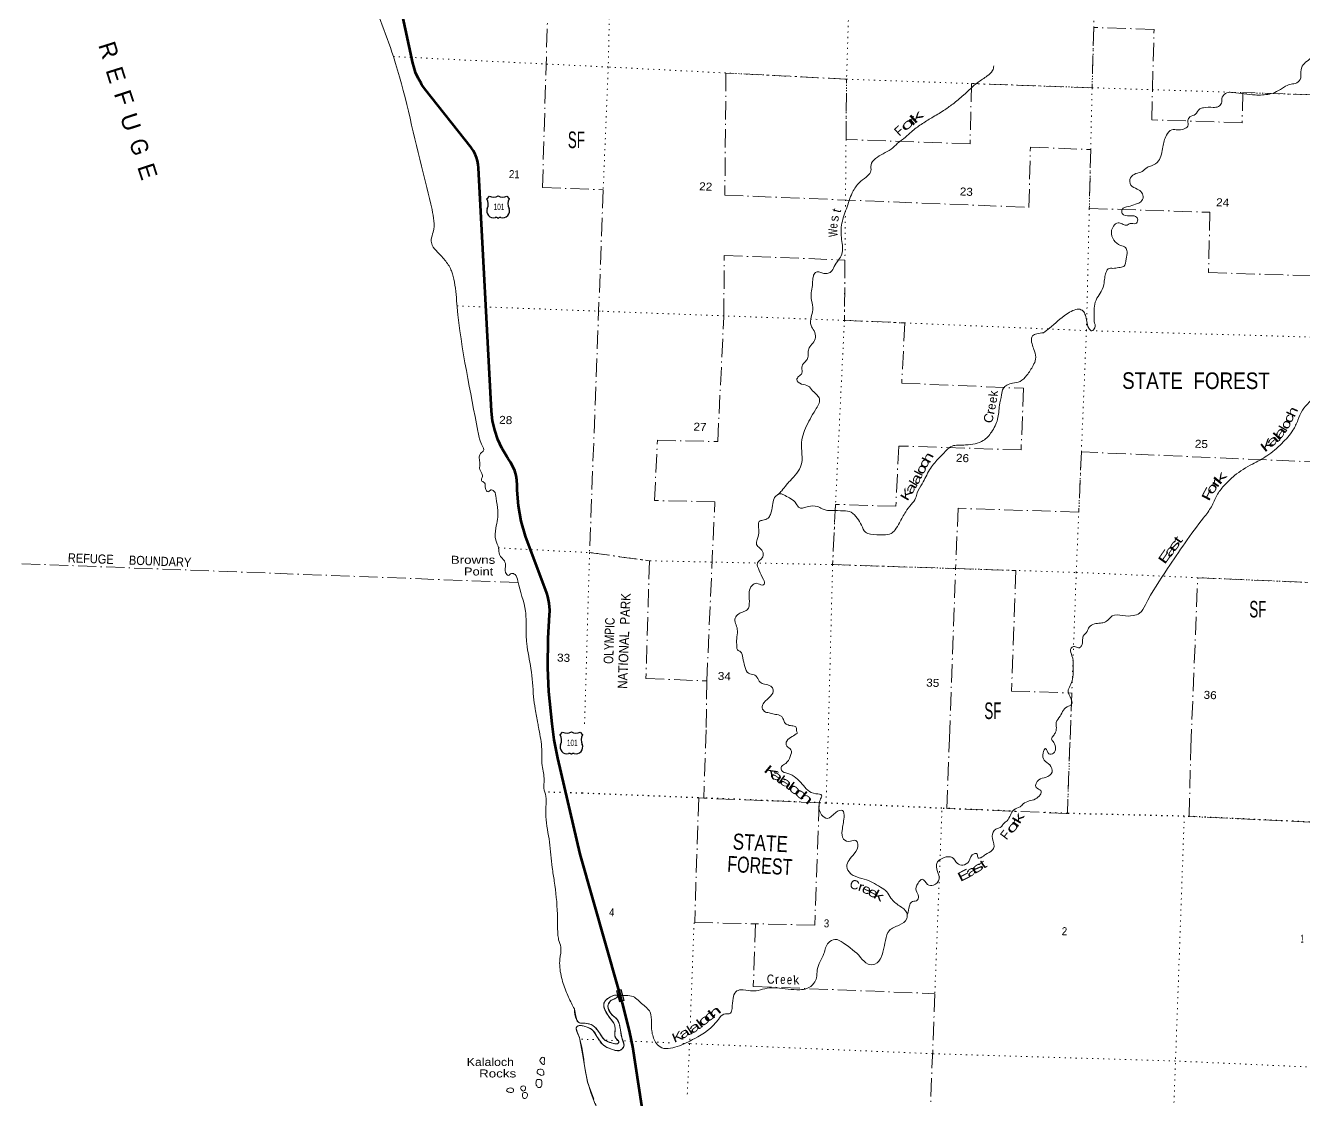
# Model space of a CAD drawing. Header units: feet. Extents: x -932108 to -739700, y 12311 to 202656.
# Drawn here: x -849474 to -821515, y 53228 to 76725 of the extents above; entities that cross this region are included whole.
import ezdxf
from ezdxf.enums import TextEntityAlignment as Align

# ---------------------------------------------------------------- set-up
doc = ezdxf.new("R2010")
doc.units = ezdxf.units.FT
doc.header["$LTSCALE"] = 80
doc.linetypes.add('DOT_DASHED', pattern=[7.7, 5, -1.2, 0.3, -1.2])
doc.linetypes.add('DOTTED', pattern=[1.5, 0.3, -1.2])
for name, color, linetype, lineweight in [('16', 7, 'Continuous', 25), ('20', 7, 'Continuous', 70), ('39', 7, 'Continuous', 13), ('44', 7, 'DOT_DASHED', 13), ('57', 7, 'Continuous', 13), ('6', 7, 'DOTTED', 25), ('7', 7, 'DOTTED', 13)]:
    doc.layers.add(name, color=color, linetype=linetype, lineweight=lineweight)
doc.layers.add('41', color=7, linetype='Continuous')
doc.layers.add('42', color=7, linetype='Continuous')

msp = doc.modelspace()

# ---------------------------------------------------------------- linework, layer by layer
at = {"layer": '16'}
for p, q in [((-839377.77, 72935.13), (-839326.46, 72993.89)), ((-839134.7, 72999.86), (-839134.98, 72999.66)), ((-838942.61, 72993.98), (-838891.22, 72935.13)), ((-837774.4, 61207.04), (-837723.09, 61265.8)), ((-837531.33, 61271.77), (-837531.61, 61271.57)), ((-837339.24, 61265.89), (-837287.85, 61207.04))]:
    msp.add_line(p, q, dxfattribs=at)
for centre, radius, start, end in [((-839235.38, 73151.55), 182.07, 239.97227, 303.45418), ((-839033.6, 73151.05), 181.52, 236.33975, 300.08743), ((-839033.61, 73151.55), 182.07, 236.54582, 236.59441), ((-839231.56, 72669.6), 151.42, 159.09177, 283.81923), ((-839570.75, 72824.5), 222.05, 332.97043, 29.75871), ((-839037.44, 72669.6), 151.42, 256.18077, 20.90823), ((-838698.25, 72824.5), 222.05, 150.24129, 207.02957), ((-837632.01, 61423.46), 182.07, 239.97227, 303.45418), ((-837430.23, 61422.96), 181.52, 236.33975, 300.08743), ((-837430.24, 61423.46), 182.07, 236.54582, 236.59441), ((-837628.19, 60941.51), 151.42, 159.09177, 283.81923), ((-837967.38, 61096.41), 222.05, 332.97043, 29.75871), ((-837434.07, 60941.51), 151.42, 256.18077, 20.90823), ((-837094.88, 61096.41), 222.05, 150.24129, 207.02957)]:
    msp.add_arc(centre, radius, start, end, dxfattribs=at)
for centre, major_axis, start_param, end_param in [((-839176.22, 72470.78), (-19.56, 51.67), 4.95877769, 6.28318531), ((-839092.77, 72470.78), (19.56, 51.67), 0, 1.32637542), ((-837572.85, 60742.69), (-19.56, 51.67), 4.95877769, 6.28318531), ((-837489.4, 60742.69), (19.56, 51.67), 0, 1.32637542)]:
    msp.add_ellipse(centre, major_axis=major_axis, ratio=0.929097, start_param=start_param, end_param=end_param, dxfattribs=at)
at = {"layer": '20'}
for points in [[(-837952.33, 61444.06), (-838023, 62152.95), (-838047, 62673.95), (-838043, 63321.95), (-838008, 63832.95), (-838005.53, 63909.55), (-838006.1, 63936.35), (-838018.52, 64085.56), (-838046.47, 64232.65), (-838068, 64302.95), (-838534.87, 65551.62), (-838629.88, 65881.05), (-838689.94, 66218.6), (-838714.39, 66560.58), (-838714.65, 66668.95), (-838722.26, 66774.65), (-838740.87, 66878.96), (-838770.28, 66980.76), (-838810.18, 67078.93), (-838860.11, 67172.39), (-838919.55, 67260.12), (-838927.59, 67270.61), (-838945.06, 67296.31), (-839053.06, 67477.77), (-839141.51, 67669.52), (-839209.42, 67869.47), (-839256.07, 68075.42), (-839280.93, 68285.11), (-839562, 73608.95), (-839568.08, 73686.97), (-839582.29, 73763.92), (-839604.46, 73838.96), (-839634.35, 73911.28), (-839671.64, 73980.07), (-839715.91, 74044.59), (-839717.35, 74046.46), (-840742, 75349.95), (-840800.19, 75430.08), (-840820.81, 75461.13), (-840886.98, 75576.87), (-840940.69, 75698.9), (-840981.35, 75825.87), (-841001, 75903.95), (-841507, 78239.95)], [(-837340.34, 58595.42), (-837829, 60695.95), (-837908, 61094.95), (-837952.33, 61444.06)], [(-833361.53, 35872.95), (-836187.42, 54376.34), (-836250.18, 54695.9), (-836413, 55338.95), (-836417.13, 55353.45), (-836425.2, 55381.75), (-836501.5, 55649.41), (-837340.34, 58595.42)]]:
    msp.add_lwpolyline(points, dxfattribs=at)
at = {"layer": '39'}
for points in [[(-819179, 80620.95), (-819125, 80332.95), (-818937, 80100.95), (-818759, 79751.95), (-818648, 79327.95), (-818698, 78843.95), (-818867, 78513.95), (-819160, 78124.95), (-819273, 77893.95), (-819291, 77662.95), (-819305, 77376.95), (-819457, 77139.95), (-819824, 76809.95), (-820249, 76578.95), (-820541, 76520.95), (-820722, 76404.95), (-821152, 76146.95), (-821405, 75970.95), (-821519, 75866.95), (-821570, 75712.95), (-821587, 75544.95), (-821692, 75457.95), (-821813, 75436.95), (-821933, 75381.95), (-822106, 75278.95), (-822258, 75226.95), (-822571, 75205.95), (-823052, 75260.95), (-823188, 75251.95), (-823290, 75159.95), (-823310, 75025.95), (-823376, 74951.95), (-823492, 74934.95), (-823701, 74926.95), (-823783, 74898.95), (-823879, 74783.95), (-823998, 74723.95), (-824044, 74643.95), (-824041, 74522.95), (-824139, 74457.95), (-824265, 74440.95), (-824394, 74442.95), (-824511, 74326.95), (-824589, 74067.95), (-824687, 73763.95), (-824839, 73654.95), (-824937, 73618.95), (-825045, 73534.95), (-825179, 73483.95), (-825301, 73394.95), (-825290, 73234.95), (-825151, 73145.95), (-825050, 73066.95), (-825024, 72950.95), (-825095, 72850.95), (-825188, 72812.95), (-825351, 72764.95), (-825481, 72699.95), (-825478, 72610.95), (-825321, 72561.95), (-825187, 72545.95), (-825140, 72473.95), (-825190, 72390.95), (-825304, 72393.95), (-825397, 72353.95), (-825478, 72382.95), (-825570, 72409.95), (-825668, 72336.95), (-825717, 72215.95), (-825661, 72029.95), (-825517, 71914.95), (-825410, 71865.95), (-825374, 71775.95), (-825392, 71618.95), (-825448, 71455.95), (-825554, 71428.95), (-825684, 71411.95), (-825785, 71401.95), (-825827, 71344.95), (-825859, 71233.95), (-825876, 71098.95), (-825939, 70905.95), (-826032, 70760.95), (-826090, 70583.95), (-826094, 70410.95), (-826091, 70250.95), (-826079, 70109.95), (-826144, 70047.95), (-826212, 70104.95), (-826252, 70251.95), (-826286, 70386.95), (-826339, 70479.95), (-826434, 70519.95), (-826558, 70486.95), (-826700, 70408.95), (-827070, 70103.95), (-827203, 70004.95)], [(-842889, 80262.95), (-842469, 79345.95), (-842210, 78476.95), (-841984, 77622.95), (-841425, 76043.95), (-840814, 73648.95), (-840580, 72697.95), (-840555, 72206.95), (-840597, 72040.95), (-840575, 71916.95), (-840458, 71763.95), (-840279, 71567.95), (-840154, 71354.95), (-840090, 71110.95), (-840030, 70565.95), (-839580, 67851.95), (-839495, 67562.95), (-839462, 67409.95), (-839498, 67382.95), (-839534, 67331.95), (-839547, 67285.95), (-839545, 67230.95), (-839533, 67115.95), (-839540, 67041.95), (-839488, 66920.95), (-839483, 66837.95), (-839499, 66773.95), (-839434, 66720.95), (-839412, 66598.95), (-839353, 66523.95), (-839295, 66562.95), (-839227, 66537.95), (-839178, 66382.95), (-839139, 66110.95), (-839183, 65730.95), (-839184, 65464.95), (-839124, 65290.95), (-839105, 65150.95), (-839069, 65091.95), (-839016, 65036.95), (-838970, 64924.95), (-838970, 64756.95), (-838913, 64694.95), (-838843, 64734.95), (-838762, 64710.95), (-838704, 64569.95), (-838536, 63909.95), (-838523, 63578.95), (-838509, 63200.95), (-838417, 62656.95), (-838358, 62039.95), (-838325, 61773.95), (-838264.72, 61454.76)], [(-828288, 75842.95), (-828317, 75742.95), (-828433, 75620.95), (-828634, 75483.95), (-828951, 75204.95), (-829189, 75005.95), (-829389, 74862.95), (-829645, 74708.95), (-829879, 74560.95), (-830092, 74398.95), (-830222, 74281.95), (-830393, 74147.95), (-830534, 74020.95), (-830711, 73920.95), (-830877, 73815.95), (-830976, 73674.95), (-830979, 73545.95), (-831046, 73441.95), (-831197, 73318.95), (-831365, 73107.95), (-831499, 72760.95), (-831613, 72400.95), (-831619, 72041.95), (-831615, 71720.95), (-831686, 71598.95), (-831785, 71451.95), (-831855, 71333.95), (-831939, 71300.95), (-832030, 71304.95), (-832117, 71334.95), (-832192, 71319.95), (-832238, 71241.95), (-832255, 71076.95), (-832285, 70756.95), (-832251, 70559.95), (-832282, 70351.95), (-832289, 70160.95), (-832223, 70044.95), (-832193, 69899.95), (-832249, 69777.95), (-832328, 69669.95), (-832352, 69575.95), (-832355, 69460.95), (-832409, 69376.95), (-832484, 69272.95), (-832484, 69177.95), (-832487, 69119.95), (-832559, 69043.95), (-832600, 68977.95), (-832497, 68879.95), (-832348, 68837.95), (-832256, 68732.95), (-832151, 68637.95), (-832106, 68554.95), (-832191, 68316.95), (-832408, 67913.95), (-832477, 67723.95), (-832496, 67479.95), (-832485, 67215.95), (-832538, 67021.95), (-832674, 66844.95), (-832827, 66671.95), (-832929, 66546.95), (-833004, 66466.95)], [(-816793, 71505.95), (-817093, 71143.95), (-817451, 70839.95), (-817680, 70656.95), (-818085, 70487.95), (-818497, 70269.95), (-818937, 70030.95), (-819292, 69926.95), (-819484, 69860.95), (-819678, 69715.95), (-820610, 69077.95), (-821002, 68825.95), (-821390, 68481.95), (-821536, 68310.95), (-821636, 68088.95), (-821744, 67871.95), (-821989, 67581.95), (-822315, 67308.95), (-822631, 67130.95), (-823023, 66877.95), (-823254, 66653.95), (-823410, 66444.95), (-823530, 66195.95), (-823699, 65956.95), (-824487, 64844.95), (-824973, 64046.95), (-825100, 63866.95), (-825239, 63815.95), (-825471, 63813.95), (-825699, 63805.95), (-825749, 63758.95), (-825848, 63676.95), (-825958, 63648.95), (-826089, 63630.95), (-826203, 63560.95), (-826250, 63465.95), (-826333, 63364.95), (-826346, 63290.95), (-826374, 63150.95), (-826416, 63109.95), (-826504, 63133.95), (-826577, 63120.95), (-826609, 63073.95), (-826579, 62935.95), (-826552, 62714.95), (-826563, 62466.95), (-826604, 62314.95), (-826660, 62188.95), (-826620, 62035.95), (-826591, 61866.95), (-826655, 61833.95), (-826765, 61747.95), (-826840, 61611.95), (-826924, 61471.95), (-826922, 61392.95), (-826937, 61264.95), (-826987, 61187.95), (-827026, 61118.95), (-826975, 61037.95)], [(-827203, 70004.95), (-827348, 69976.95), (-827442, 69937.95), (-827467, 69866.95), (-827443, 69729.95), (-827400, 69601.95), (-827374, 69424.95), (-827428, 69285.95), (-827568, 69071.95), (-827715, 68938.95), (-827878, 68897.95), (-828003, 68856.95), (-828080, 68787.95), (-828121, 68643.95), (-828165, 68415.95), (-828208, 68108.95), (-828341, 67830.95), (-828521, 67642.95), (-828697, 67575.95), (-828906, 67547.95), (-829075, 67542.95), (-829201, 67524.95), (-829330, 67424.95), (-829508, 67240.95), (-829695, 67002.95), (-829857, 66700.95), (-829967, 66499.95), (-830000, 66382.95), (-830097, 66247.95), (-830217, 66082.95), (-830354, 65844.95), (-830451, 65687.95), (-830537, 65610.95), (-830702, 65581.95), (-830989, 65595.95), (-831100, 65638.95), (-831182, 65791.95), (-831281, 65945.95), (-831408, 66073.95), (-831578, 66107.95), (-831844, 66110.95), (-831960, 66119.95), (-832045, 66151.95), (-832152, 66200.95), (-832345, 66200.95), (-832454, 66170.95), (-832536, 66170.95), (-832613, 66262.95), (-832727, 66368.95), (-832855, 66440.95), (-832960, 66477.95), (-833030, 66451.95), (-833098, 66374.95), (-833130, 66224.95), (-833177, 66028.95), (-833229, 65946.95), (-833342, 65902.95), (-833420, 65873.95), (-833440, 65809.95), (-833430, 65668.95), (-833465, 65476.95), (-833480, 65367.95), (-833409, 65292.95), (-833338, 65190.95), (-833357, 65076.95), (-833459, 64965.95), (-833422, 64800.95), (-833330, 64602.95), (-833312, 64501.95), (-833355, 64482.95), (-833478, 64520.95), (-833579, 64474.95), (-833639, 64333.95), (-833638, 64126.95), (-833685, 63940.95), (-833790, 63890.95), (-833895, 63830.95), (-833956, 63734.95), (-833927, 63611.95), (-833898, 63479.95), (-833914, 63306.95), (-833913, 63139.95), (-833894, 63061.95), (-833833, 63022.95), (-833781, 62887.95), (-833738, 62702.95), (-833658, 62551.95), (-833535, 62519.95), (-833471, 62466.95), (-833403, 62358.95), (-833306, 62310.95), (-833171, 62270.95), (-833114, 62191.95), (-833174, 62052.95), (-833319, 61907.95), (-833357, 61792.95), (-833288, 61700.95)], [(-833288, 61700.95), (-833180, 61681.95), (-833067, 61652.95), (-832943, 61614.95), (-832903, 61560.95), (-832867, 61474.95), (-832816, 61432.95), (-832711, 61403.95), (-832621, 61377.95), (-832608, 61344.95), (-832604, 61299.95), (-832588, 61243.95)], [(-838264.72, 61454.76), (-838252, 61379.95), (-838183, 60943.95), (-838170, 60531.95), (-838127, 60214.95), (-838132, 60038.95), (-838091, 59860.95), (-838088, 59630.95), (-838090, 59416.95), (-838010, 58857.95), (-837950, 58299.95), (-837906, 58003.95), (-837839, 57284.95), (-837828, 56846.95), (-837810, 56722.95), (-837763, 56560.95), (-837783, 56299.95), (-837757, 55935.95), (-837655, 55604.95), (-837529, 55331.95), (-837466.5, 55206.95)], [(-832588, 61243.95), (-832700, 61166.95), (-832820, 61068.95), (-832819, 60959.95), (-832727, 60880.95), (-832743, 60733.95), (-832842, 60581.95), (-832933, 60509.95), (-832933, 60428.95), (-832799, 60360.95), (-832480, 60128.95), (-832184, 59916.95), (-832056, 59882.95), (-832079, 59804.95), (-832112, 59690.95), (-832059, 59456.95), (-831932, 59376.95), (-831749, 59504.95), (-831597, 59550.95), (-831567, 59402.95), (-831608, 59114.95), (-831577, 58922.95), (-831426, 58877.95), (-831309, 58894.95), (-831267, 58814.95), (-831347, 58601.95), (-831505, 58323.95), (-831427.23, 58173.51), (-831342.51, 58117.03), (-831124.69, 58049.26), (-830765, 57873.95), (-830631, 57773.95), (-830541, 57631.95), (-830351, 57462.95), (-830192, 57310.95), (-830194, 57185.95), (-830361, 57041.95), (-830574, 56926.95), (-830659, 56708.95), (-830710, 56480.95), (-830750, 56346.95), (-830889, 56189.95), (-831040, 56189.95), (-831203, 56335.95), (-831584, 56651.95), (-831767, 56729.95), (-831908, 56656.95), (-832007, 56421.95), (-832152, 56064.95), (-832168, 55891.95), (-832227, 55770.95), (-832378, 55654.95), (-832537, 55628.95), (-833041, 55667.95), (-833247, 55661.95), (-833447, 55612.95), (-833611, 55603.95), (-833825, 55627.95), (-833935, 55582.95), (-833994, 55441.95), (-834016, 55217.95), (-834049, 55116.95), (-834199, 55092.95), (-834315, 54978.95), (-834834, 54560.95), (-835218, 54385.95), (-835592, 54376.95), (-835690, 54480.95), (-835771, 54730.95), (-835780, 54912.95), (-835809, 55135.95), (-835995, 55326.95), (-836213, 55490.95), (-836378, 55498.95), (-836522, 55513.34)], [(-830175, 57279.95), (-830135, 57464.95), (-830091, 57547.95), (-829983, 57576.95), (-829934, 57670.95), (-829989, 57796.95), (-829948, 57956.95), (-829857, 58047.95), (-829739, 57932.95), (-829611, 57912.95), (-829486, 58056.95), (-829520, 58214.95), (-829532, 58408.95), (-829462, 58475.95), (-829285, 58538.95), (-829199, 58521.95), (-829088, 58397.95), (-828966, 58353.95), (-828835, 58436.95), (-828720, 58604.95), (-828652, 58596.95), (-828634, 58511.95), (-828573, 58517.95), (-828469, 58587.95), (-828323, 58681.95), (-828284, 58763.95), (-828324, 58990.95), (-828245, 59141.95), (-828127, 59194.95), (-828077, 59259.95), (-828000, 59323.95), (-827848, 59567.95), (-827716, 59630.95), (-827645, 59694.95), (-827513, 59757.95), (-827379, 59801.95), (-827259, 59985.95), (-827363, 60055.95), (-827304, 60219.95), (-827147, 60277.95), (-827015, 60388.95), (-827065, 60545.95), (-827185, 60647.95), (-827212, 60809.95), (-827155, 60902.95), (-827084, 60789.95), (-826983, 60806.95), (-826938, 60904.95), (-826975, 61037.95)], [(-837466.5, 55206.95), (-837418, 54974.95), (-837357, 54904.95), (-837233, 54894.95), (-837065, 54847.95), (-836933, 54704.95), (-836811, 54535.95), (-836608, 54454.95), (-836507, 54459.95), (-836496, 54497.95), (-836547, 54551.95), (-836583, 54633.95), (-836575, 54752.95), (-836594, 54877.95), (-836684, 55003.95), (-836790, 55172.95), (-836809, 55356.95), (-836714, 55448.95), (-836559, 55510.95), (-836521.96, 55513.33)], [(-836514.94, 55512.63), (-836515.19, 55497.97), (-836684, 55374.95), (-836733, 55263.95), (-836658, 55097.95), (-836523, 54966.95), (-836469, 54811.95), (-836422, 54564.95), (-836380, 54413.95), (-836447, 54312.95), (-836632, 54320.95), (-836838, 54423.95), (-836951, 54569.95), (-837062, 54738.95), (-837235, 54822.95), (-837381, 54838.95), (-837425, 54795.95), (-837396, 54679.95), (-837344, 54544.95), (-837222, 53831.95), (-837160, 53553.95), (-836862, 52782.95), (-836671, 52304.95), (-836503, 51799.95), (-835891, 49148.95), (-835750, 48465.95), (-835754, 48142.95), (-835758, 48001.95), (-835703, 47872.95), (-835635, 47673.95), (-835452, 46630.95), (-835368, 45851.95), (-835157, 44960.95), (-835117, 44529.95), (-835048, 43730.95), (-835034, 43256.95), (-834924, 42833.95), (-834865, 42361.95), (-834835, 42038.95), (-834784, 41013.95), (-834745, 40627.95), (-834696, 40047.95), (-834590, 39281.95), (-834577, 39039.95), (-834565, 38488.95), (-834563.3, 38465.01)], [(-838224, 54076.95), (-838196, 54128.95), (-838154, 54153.95), (-838121, 54130.95), (-838124, 54061.95), (-838133, 53992.95), (-838168, 54004.95), (-838201, 54043.95), (-838224, 54076.95)], [(-838225, 53772.95), (-838283, 53812.95), (-838270, 53865.95), (-838224, 53889.95), (-838169, 53881.95), (-838137, 53826.95), (-838145, 53763.95), (-838181, 53754.95), (-838225, 53772.95)], [(-838952, 53412.95), (-838935, 53454.95), (-838843, 53476.95), (-838795, 53442.95), (-838807, 53394.95), (-838868, 53381.95), (-838908, 53388.95), (-838952, 53412.95)], [(-838642, 53477.95), (-838610, 53518.95), (-838555, 53521.95), (-838538, 53456.95), (-838586, 53410.95), (-838629, 53444.95), (-838642, 53477.95)], [(-838305, 53605.95), (-838292, 53647.95), (-838246, 53666.95), (-838187, 53642.95), (-838176, 53572.95), (-838194, 53509.95), (-838246, 53485.95), (-838289, 53524.95), (-838305, 53557.95), (-838305, 53605.95)], [(-838594, 53363.95), (-838537, 53381.95), (-838494, 53342.95), (-838497, 53294.95), (-838540, 53248.95), (-838584, 53261.95), (-838598, 53288.95), (-838594, 53363.95)]]:
    msp.add_spline(points, degree=3, dxfattribs=at)
at = {"layer": '44'}
for p, q in [((-838693.11, 64537.46), (-854877.17, 65150.84)), ((-829260.85, 61122.22), (-829124.67, 64843.61)), ((-829317.79, 59593.62), (-829260.85, 61122.22)), ((-824013.9, 59419.95), (-823979.39, 60928.77)), ((-832108.19, 59719.06), (-834637, 59819.95))]:
    msp.add_line(p, q, dxfattribs=at)
for points in [[(-847121, 101394.95), (-844555, 101331.95), (-844455, 106110.95), (-843763, 105609.95), (-843826, 102869.95), (-842506, 102849.95), (-842551, 101531.95), (-841252, 101501.95), (-841319, 100159.95), (-838632, 100043.95), (-838944, 92005.95), (-841568, 92092.95), (-841793.52, 85226.89), (-839133, 85119.95), (-839346, 78570.95), (-838006, 78500.95), (-838164, 73181.95), (-836835, 73130.95), (-837134, 65191.95), (-837096, 65188.95)], [(-819493.74, 75148.73), (-822840.56, 75257.67), (-822855.84, 74597.82), (-824834.9, 74660.99), (-824819.43, 75329.29), (-824782.91, 76640.33), (-826102.24, 76682.45), (-826139, 75362.95), (-828777.57, 75455.29), (-828808.13, 74135.55), (-831522.76, 74230.55), (-831511, 75550.95), (-834149.9, 75686.02), (-834173.7, 73014.01), (-827519.94, 72746.26), (-827489.38, 74066.14), (-826170.31, 74010.6), (-826200.12, 72723.56), (-823561.37, 72639.33), (-823591.93, 71319.64), (-820943.83, 71235.11)], [(-834570, 62384.95), (-834392.75, 66303.78), (-835712.96, 66331.22), (-835649.28, 67650.18), (-834329.07, 67622.74), (-834197.43, 70349.39), (-834185.46, 71693.52), (-831546.24, 71594.44), (-831558, 70273.95), (-830239.14, 70218.42), (-830302.79, 68899.93), (-827636.65, 68787.66), (-827693.74, 67439.05), (-830369.18, 67524.89), (-830432.84, 66206.25), (-831752.34, 66248.59), (-831816, 64929.95), (-829124.67, 64843.61)], [(-821090.74, 67168.13), (-826374.35, 67396.59), (-826430.17, 66077.84), (-829068.96, 66162.5), (-829124.67, 64843.61)], [(-837096, 65188.95), (-835825, 65010.95), (-835900, 62439.95), (-834570, 62384.95), (-834583, 61312.95)], [(-829124.67, 64843.61), (-827805.35, 64801.28), (-827901.88, 62163.02), (-826582.54, 62120.69), (-826622.61, 61025.58)], [(-823979.39, 60928.77), (-823827.55, 64644), (-821190, 64529.95)], [(-834583, 61312.95), (-834637, 59819.95), (-834746, 59826.95), (-834834, 57101.95), (-833501, 57070.95), (-833551, 55700.95), (-829578, 55541.95), (-829837, 48937.95)], [(-826622.61, 61025.58), (-826680, 59484.95), (-829317.79, 59593.62)], [(-816008.89, 60638.72), (-816038, 59072.95), (-818856, 59180.95), (-821376, 59297.95), (-824013.9, 59419.95)], [(-832108.19, 59719.06), (-832207.78, 57040.88), (-833501, 57070.95)], [(-837465.03, 55199.94), (-837433.1, 55047.19), (-837415.78, 54966.62), (-837404.3, 54943.31), (-837391.45, 54927.79), (-837370.26, 54911.44), (-837345.12, 54901.06), (-837320.06, 54897.2), (-837244.89, 54896.7), (-837164.96, 54883.79), (-837102.25, 54867.41), (-837059.19, 54843.9), (-837013.54, 54803.83), (-836966.85, 54748.05), (-836917.59, 54684.79), (-836875.5, 54619.21), (-836854.06, 54586.66), (-836831.85, 54557.95), (-836809.55, 54534.59), (-836791.44, 54519.55), (-836766.04, 54503.4), (-836734.62, 54488.83), (-836700.88, 54477.45), (-836659.54, 54466.85), (-836593.14, 54451.43), (-836567.6, 54447.12), (-836536.09, 54448.09), (-836508.97, 54458.67), (-836500.28, 54466.48), (-836495.28, 54476.48), (-836493.6, 54487.34), (-836494.89, 54495.39), (-836509.73, 54514.38), (-836536.88, 54538.75), (-836543.9, 54547.14), (-836560.84, 54576.03), (-836576.69, 54609.29), (-836581.46, 54625.4), (-836583.94, 54643.82), (-836583.81, 54663.04), (-836574.9, 54742), (-836575.96, 54790.29), (-836578.85, 54829.35), (-836586.16, 54859.92), (-836602.69, 54893.36), (-836632.42, 54936.17), (-836677.54, 54994.57), (-836701.36, 55030.18), (-836797.52, 55186.77), (-836813.58, 55227.17), (-836818.9, 55248.2), (-836822.3, 55270.05), (-836822.05, 55312.49), (-836818.4, 55331.65), (-836810.37, 55354.11), (-836800.34, 55372.19), (-836787.12, 55390.11), (-836767.86, 55410.08), (-836738.76, 55433.09), (-836674.14, 55472.22), (-836633.97, 55492.39), (-836607.57, 55502.28), (-836589.97, 55506.95), (-836575.26, 55509.54), (-836560.66, 55510.88), (-836514.95, 55512.22)], [(-836514.95, 55512.22), (-836515.33, 55494.86), (-836517.16, 55484.57), (-836522.85, 55472.31), (-836533.11, 55460.78), (-836545.27, 55452.04), (-836565.81, 55441.59), (-836640.76, 55410.73), (-836659.48, 55399.47), (-836676.26, 55384.82), (-836715.06, 55326.2), (-836727.48, 55299.21), (-836732.73, 55276.68), (-836730.24, 55243.03), (-836719.56, 55206.65), (-836699.9, 55164.83), (-836667.98, 55112.76), (-836644.51, 55080.8), (-836601.32, 55043.2), (-836553.95, 55006.54), (-836536.83, 54988.46), (-836519.69, 54960.22), (-836497.77, 54909.38), (-836482.43, 54864.22), (-836463.74, 54786.84), (-836434.25, 54628.57), (-836417.47, 54545.69), (-836384.6, 54437.52), (-836380.65, 54418.33), (-836379.48, 54401.86), (-836383.06, 54384.85), (-836391.23, 54366.88), (-836410.19, 54342.8), (-836443.42, 54315.34), (-836462.01, 54303.51), (-836464.46, 54302.27), (-836472.62, 54298.74), (-836489.74, 54294.03), (-836502.84, 54292.63), (-836519.39, 54293.18), (-836571.37, 54301.22), (-836629.6, 54320.06), (-836752.92, 54365.48), (-836821.28, 54408.08), (-836860.69, 54448.02), (-836883.22, 54476.81), (-836976.27, 54608.44), (-837024.47, 54688.61), (-837054.54, 54730.14), (-837073.47, 54750.76), (-837091.71, 54765.49), (-837113.39, 54778.74), (-837131.5, 54787.5), (-837161.83, 54799.31), (-837272.86, 54835.12), (-837295.91, 54840.89), (-837316.01, 54844.29), (-837337.29, 54845.73), (-837351.66, 54845.13), (-837364.83, 54843.27), (-837381.03, 54838.94), (-837392.68, 54833.97), (-837404.78, 54826.56), (-837415.74, 54816.64), (-837422.96, 54805.16), (-837424.87, 54797.67), (-837425.09, 54788.86), (-837422.15, 54761.87), (-837407.29, 54710.76), (-837377.93, 54635.92), (-837356.21, 54584.4), (-837343.34, 54542.07)], [(-837343.34, 54542.07), (-837286.34, 54228.26), (-837246.34, 53966.11), (-837176.33, 53606.38), (-836987.96, 53099.72)]]:
    msp.add_lwpolyline(points, dxfattribs=at)
at = {"layer": '57'}
for p, q in [((-836545.5, 55607.34), (-836476.63, 55367.01)), ((-836535.61, 55601.85), (-836491.53, 55614.48)), ((-836491.53, 55614.48), (-836450.05, 55626.37)), ((-836444.56, 55636.26), (-836375.69, 55395.94))]:
    msp.add_line(p, q, dxfattribs=at)
for points in [[(-836545.5, 55607.34), (-836493.73, 55622.17), (-836444.56, 55636.26)], [(-836450.05, 55626.37), (-836385.58, 55401.43), (-836427.4, 55389.44), (-836471.14, 55376.9), (-836535.61, 55601.85)], [(-836375.69, 55395.94), (-836425.2, 55381.75), (-836476.63, 55367.01)]]:
    msp.add_lwpolyline(points, dxfattribs=at)
at = {"layer": '6'}
for p, q in [((-837290.83, 59927.9), (-838110, 59952.95)), ((-834753.03, 59827.23), (-837290.83, 59927.9)), ((-832520.24, 59735.91), (-834635.86, 59822.44))]:
    msp.add_line(p, q, dxfattribs=at)
for points in [[(-827814.57, 59531.69), (-829423, 59597.95), (-831959, 59712.95), (-832227.38, 59723.92)], [(-813611.6, 58990.4), (-813775, 58995.95), (-816038, 59072.95), (-818856, 59180.95), (-821376, 59297.95), (-824122, 59424.95), (-826680, 59484.95), (-827173.97, 59505.3)]]:
    msp.add_lwpolyline(points, dxfattribs=at)
at = {"layer": '7'}
for p, q in [((-841425.47, 76045.68), (-836700.47, 75816.57)), ((-840033.3, 70590.78), (-836898.95, 70474.46)), ((-839125.33, 65295.71), (-837095.31, 65189.93)), ((-837134, 65191.95), (-837243.09, 61417.69)), ((-831959, 59712.95), (-831912, 61219.95)), ((-826680, 59484.95), (-826622.61, 61025.58)), ((-829579.47, 55558.97), (-829423, 59597.95)), ((-834847.66, 57093.38), (-834929.64, 54888.89)), ((-836923.7, 54531.7), (-837345.13, 54549.33)), ((-836509.73, 54514.38), (-836800.38, 54526.53)), ((-835388.27, 54467.45), (-836406.76, 54510.07))]:
    msp.add_line(p, q, dxfattribs=at)
for points in [[(-830376.48, 106355.86), (-830427, 102476.95), (-830769, 97087.95), (-830942, 91746.95), (-831111, 86222.95), (-831349, 80913.95), (-831511, 75550.95), (-831558, 70273.95), (-831816, 64929.95), (-831912, 61219.95)], [(-826622.67, 61023.94), (-826486, 64758.95), (-826262, 70050.95), (-826139, 75362.95), (-825990, 80711.95), (-825770, 86052.95), (-825600, 91525.95), (-825359, 96886.95), (-825194.31, 100382.78)], [(-836216, 91914.95), (-836384, 86375.95), (-836613, 81084.95), (-836725, 75818.95), (-836835, 73130.95)], [(-836700.47, 75816.57), (-831511, 75550.95), (-826139, 75362.95), (-820813, 75192.95), (-815682, 75020.95), (-810318, 74820.95), (-805728, 74586.95)], [(-805920, 69312.95), (-810497, 69490.95), (-815816, 69696.95), (-820988, 69898.95), (-826262, 70050.95), (-831558, 70273.95), (-836898.95, 70474.46)], [(-837095.31, 65189.93), (-835810, 65012.95), (-831816, 64929.95), (-826486, 64758.95), (-821190, 64529.95), (-815934, 64366.95), (-811510.95, 64186.96)], [(-824122, 59424.95), (-824311.03, 54143.14), (-824510.03, 48811.14), (-824703, 43386.95), (-824942, 38066.95), (-824998.29, 36887.53)], [(-834942.22, 54550.79), (-834946, 54448.95), (-834995.25, 53345.44)], [(-816476.62, 53747.96), (-819048, 53831.95), (-824316, 54068.95), (-829631, 54228.95), (-834946, 54448.95), (-835136.98, 54456.94)]]:
    msp.add_lwpolyline(points, dxfattribs=at)

# ---------------------------------------------------------------- texts
at = {"layer": '16', "width": 0.6}
for p in [(-839114.91, 72688.09), (-837511.54, 60960)]:
    msp.add_text('101', height=140, dxfattribs=at).set_placement(p, align=Align.CENTER)
at = {"layer": '41'}
for s, rotation, width, p in [('o', 43.001, 1.95, (-830123.18, 74492.3)), ('r', 42.313, 2.15, (-830007.76, 74577.13)), ('k', 41.627, 2.15, (-829916.21, 74654.46)), ('W', 92.122, 0.7, (-831708.46, 72194.1)), ('e', 89.206, 0.75, (-831708.04, 72339.42)), ('k', 86.762, 0.95, (-828200.55, 68667.9)), ('e', 83.084, 0.9, (-828220.63, 68523.96)), ('C', 71.688, 1.05, (-828310.18, 68100.39)), ('r', 77.724, 1.15, (-828273.95, 68253.2)), ('e', 81.921, 0.9, (-828248.53, 68375.43)), ('h', 65.094, 1.4, (-821669.18, 68234.02)), ('l', 60.174, 1.2, (-821874.32, 67862.32)), ('o', 65.247, 1.3, (-821812.39, 67959.1)), ('c', 69.123, 1.4, (-821745.87, 68097.68)), ('K', 38.463, 1.75, (-822243.06, 67470.3)), ('a', 39.16, 1.9, (-822133.04, 67562.71)), ('l', 46.707, 1.75, (-822019.37, 67669.17)), ('a', 53.249, 1.8, (-821950.61, 67755.06)), ('o', 61.739, 1.4, (-829792.93, 66974.2)), ('c', 66.876, 1.45, (-829728.93, 67105.43)), ('h', 63.286, 1.45, (-829645.68, 67228.95)), ('a', 62.691, 1.5, (-829904.24, 66761.18)), ('l', 62.637, 1.15, (-829848, 66884.1)), ('k', 50.567, 2.05, (-823260.95, 66763.52)), ('K', 59.34, 1.5, (-830112.44, 66419.02)), ('a', 58.961, 1.6, (-830027.53, 66548.95)), ('l', 58.932, 1.25, (-829962.95, 66659.76)), ('F', 62.299, 1.75, (-823519.35, 66426.11)), ('o', 56.639, 1.6, (-823443.36, 66543.25)), ('r', 57.545, 1.75, (-823356.2, 66665.63)), ('s', 54.688, 1.95, (-824268.3, 65297.98)), ('t', 54.676, 1.6, (-824179.25, 65418.47)), ('E', 54.961, 1.75, (-824462.84, 65047.2)), ('a', 54.688, 1.75, (-824358.16, 65172.9)), ('K', 319.857, 1.8, (-833218.71, 60314.05)), ('a', 323.352, 1.8, (-833094.04, 60227.67)), ('l', 323.878, 1.45, (-832990.22, 60145.17)), ('a', 323.973, 1.8, (-832892.45, 60085.73)), ('l', 323.214, 1.5, (-832783.87, 60002.64)), ('o', 322.311, 1.75, (-832700.47, 59939.04)), ('c', 322.311, 1.95, (-832572.17, 59842.14)), ('h', 321.535, 1.85, (-832448.62, 59747.11)), ('o', 48.91, 1.85, (-827811.09, 59123.37)), ('k', 59.704, 1.7, (-827667.48, 59335.37)), ('r', 57.002, 1.75, (-827734.72, 59228.12)), ('t', 34.574, 1.55, (-828469.3, 58297.07)), ('E', 27.17, 1.55, (-828898.75, 58047.94)), ('a', 31.09, 1.6, (-828736.24, 58139.06)), ('s', 34.206, 1.9, (-828594.47, 58224.28)), ('C', 342.925, 1.05, (-831364.69, 57831.44)), ('r', 342.509, 1.25, (-831221.63, 57786.58)), ('e', 335.727, 1.3, (-831109.77, 57736.99)), ('e', 332.314, 1.4, (-830973.83, 57666.6)), ('k', 332.314, 1.6, (-830849.55, 57599.34)), ('C', 5.709, 0.85, (-833162.84, 55759.9)), ('k', 3.671, 0.95, (-832606.97, 55742.81)), ('e', 357.622, 0.75, (-832908.27, 55754.49)), ('e', 358.228, 0.75, (-832761.53, 55748.18)), ('c', 41.264, 2.1, (-834451.64, 54983.28)), ('h', 39.524, 1.9, (-834338.15, 55064.47)), ('l', 32.862, 1.35, (-834890.81, 54657.68)), ('a', 34.15, 1.7, (-834788.96, 54724.56)), ('l', 37.559, 1.5, (-834665.49, 54807.36)), ('o', 39.821, 1.8, (-834568.84, 54890.24)), ('K', 21.89, 1.3, (-835174.92, 54507.52)), ('a', 31.23, 1.6, (-835012.35, 54597.44))]:
    msp.add_text(s, height=200, rotation=rotation, dxfattribs=dict(at, width=width)).set_placement(p, align=Align.CENTER)
for s, rotation, p in [('F', 42.621, (-830296.25, 74348.48)), ('t', 74.495, (-831636.77, 72650.17)), ('s', 84.667, (-831684.77, 72495.32)), ('F', 52.603, (-827960.16, 58957.74)), ('r', 0.457, (-833032.09, 55756.49))]:
    msp.add_text(s, height=200, rotation=rotation, dxfattribs=at).set_placement(p, align=Align.CENTER)
at = {"layer": '42'}
for s, width, p in [('Browns', 1.25, (-840171.04, 64947.46)), ('Point', 1.2, (-839880.99, 64691.94)), ('Kalaloch', 1.15, (-839821, 53959.95)), ('Rocks', 1.25, (-839551, 53708.95))]:
    msp.add_text(s, height=175, dxfattribs=dict(at, width=width)).set_placement(p)
at = {"layer": '44'}
for s, rotation, p in [('R', 287.529, (-847886.61, 76300.68)), ('E', 287.529, (-847726.46, 75749.94)), ('E', 288.103, (-847034.91, 73634.03))]:
    msp.add_text(s, height=375, rotation=rotation, dxfattribs=at).set_placement(p)
for s, height, rotation, width, p in [('F', 375, 288.052, 1.05, (-847546.34, 75239.15)), ('U', 375, 288.103, 1.05, (-847412.84, 74735.78)), ('SF', 363, 359.919, 0.6, (-837608.56, 74043.33)), ('G', 375, 288.103, 0.9, (-847213.81, 74176.84)), ('STATE  FOREST', 363, 359.919, 0.85, (-825482.29, 68774.68)), ('REFUGE     BOUNDARY', 200, 357.83, 0.9, (-848551.27, 64980.65)), ('NATIONAL  PARK', 210, 87.872, 0.9, (-836312.2, 62210.2)), ('SF', 363, 359.919, 0.6, (-822699.49, 63773.62)), ('OLYMPIC', 210, 87.873, 0.8, (-836618.5, 62755.35)), ('SF', 363, 359.919, 0.6, (-828496.76, 61551.05)), ('STATE', 350, 356.98, 0.8, (-834009.25, 58699.29)), ('FOREST', 350, 356.98, 0.75, (-834128.26, 58208.47))]:
    msp.add_text(s, height=height, rotation=rotation, dxfattribs=dict(at, width=width)).set_placement(p)
at = {"layer": '7'}
for s, rotation, width, p in [('21', 357.965, 0.9, (-838900, 73388.95)), ('22', 357.541, 1.1, (-834738.74, 73122.07)), ('23', 357.541, 1.1, (-829037.84, 73008.75)), ('24', 357.541, 1.1, (-823428.3, 72773.07)), ('28', 357.965, 1.1, (-839114, 68011.95)), ('27', 357.541, 1.1, (-834863.96, 67863.78)), ('25', 357.541, 1.1, (-823894.32, 67489.26)), ('26', 357.541, 1.1, (-829120.59, 67181.19)), ('33', 357.965, 1.1, (-837848, 62809.95)), ('34', 357.541, 1.1, (-834332.24, 62408.04)), ('35', 357.541, 1.1, (-829771.33, 62262.95)), ('36', 357.541, 1.1, (-823702.4, 61995.02)), ('4', 358.321, 0.9, (-836709.98, 57235.97)), ('3', 358.321, 0.9, (-832010.19, 56995.04)), ('2', 358.321, 0.9, (-826805, 56822.95)), ('1', 358.321, 0.45, (-821582, 56660.95))]:
    msp.add_text(s, height=175, rotation=rotation, dxfattribs=dict(at, width=width)).set_placement(p)

doc.saveas('drawing.dxf')
